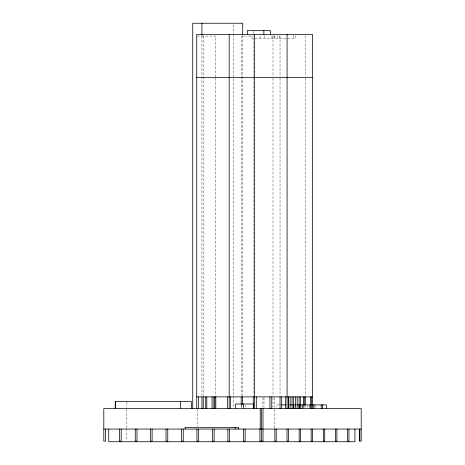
<?xml version="1.0" encoding="UTF-8"?>
<svg xmlns="http://www.w3.org/2000/svg" width="465" height="465" viewBox="0 0 465 465"><rect width="100%" height="100%" fill="white"/><g stroke="black" fill="none" stroke-linecap="round" stroke-linejoin="round"><path stroke-width="0.35" stroke-dasharray="2.33 1.74" d="M197.433 36.084L215.801 36.084L215.801 76.795M279.296 404.881L276.658 404.881L276.658 407.363M315.886 405.503L315.886 407.363M314.509 404.881L314.509 407.363M309.649 405.503L309.649 407.363M309.533 405.503L309.533 407.363M307.592 405.503L307.632 407.363M305.47 35.799L305.47 76.795M305.47 78.236L305.47 396.157M305.47 405.846L305.47 407.224M304.151 405.846L304.151 407.224M303.79 405.846L303.79 408.607M303.035 405.503L303.035 407.363M302.831 405.503L302.831 407.363M295.31 35.7L295.31 38.368L250.792 38.368L250.792 35.7M293.793 35.7L293.793 38.368M280.04 35.799L280.04 76.795M280.04 78.236L280.04 396.157M279.337 35.7L279.337 38.368M277.326 35.7L277.326 38.368M274.687 397.569L274.687 407.224M274.548 35.7L274.548 38.368M274.519 409.328L274.519 428.062M274.112 35.7L274.112 38.368M273.013 35.799L273.013 76.795M273.013 78.236L273.013 396.157M273.013 397.569L273.013 407.224M271.99 35.7L271.99 38.368M264.847 35.7L264.847 38.368M264.004 397.569L264.004 407.224M262.946 397.569L262.946 407.224M260.057 35.7L260.057 38.368M253.942 76.795L253.942 36.084L241.393 36.084L241.393 395.535M253.942 77.51L253.942 396.157M253.745 31.248L253.745 33.742M245.45 405.311L245.45 407.288M242.701 35.59L242.701 395.541M241.393 404.974L241.393 407.154M241.196 405.154L241.196 407.224M233.488 24.703L233.488 33.41M233.488 34.137L233.488 395.541M233.488 396.267L233.488 407.154M215.801 78.236L215.801 396.883M203.252 36.084L203.252 395.535M201.944 35.59L201.944 395.541M197.631 409.328L197.631 426.62M126.933 402.318L126.933 407.206M126.468 409.328L126.468 428.062M126.468 428.782L126.468 441.029"/><path stroke-width="0.7" d="M196.73 77.51L312.497 77.51M196.73 396.883L312.497 396.883M281.279 404.881L286.103 404.881M289.649 404.881L295.49 404.881M296.734 404.881L311.161 404.881M312.056 404.881L326.401 404.881L326.401 408.607M103.805 429.055L361.195 429.055M359.829 429.055L359.829 441.111M359.451 429.055L359.451 441.111L361.195 441.111L361.195 408.607L103.805 408.607L103.805 441.111L105.549 441.111L105.549 429.055M354.905 429.055L354.905 441.75L108.734 441.75L108.734 429.055M348.948 429.055L348.948 441.111L347.582 441.111L347.582 429.055M336.898 429.055L336.898 441.111L335.527 441.111L335.527 429.055M324.739 429.055L324.739 441.111L323.373 441.111L323.373 429.055M322.501 404.881L322.501 408.607M321.222 404.881L321.222 408.607M313.834 404.881L313.834 408.607M312.497 408.607L312.497 34.364L196.73 34.364L196.73 408.607M312.526 429.055L312.526 441.111L311.161 441.111L311.161 429.055M311.184 396.883L311.184 408.607M310.818 396.883L310.818 408.607M305.47 396.883L305.47 405.154M304.151 396.883L304.151 405.154M303.79 396.883L303.79 405.154M302.151 404.881L302.151 408.607M300.495 396.883L300.495 408.607M300.524 429.055L300.524 441.111L299.158 441.111L299.158 429.055M299.158 404.881L299.158 408.607M299.076 396.883L299.076 408.607M297.176 396.883L297.176 408.607M295.368 396.883L295.368 408.607M293.828 404.881L293.828 408.607M293.462 396.883L293.462 408.607M292.049 396.883L292.049 408.607M290.143 396.883L290.143 408.607M288.387 396.883L288.387 408.607M288.381 429.055L288.381 441.111L287.01 441.111L287.01 429.055M288.335 396.883L288.335 408.607M287.074 34.364L287.074 408.607M285.394 396.883L285.394 408.607M281.72 396.883L281.72 408.607M280.04 396.883L280.04 408.607M276.222 429.055L276.222 441.111L274.856 441.111L274.856 429.055M271.746 396.883L271.746 408.607M270.339 34.364L270.339 30.626L247.287 30.626L247.287 34.364M269.938 396.883L269.938 408.607M263.882 30.626L263.882 34.364M263.01 408.607L263.01 441.111L259.9 441.111L259.9 429.055M261.644 408.607L261.644 441.111M260.22 408.607L260.22 429.055M256.296 396.883L256.296 408.607M254.617 34.364L254.617 408.607M253.408 408.607L253.408 403.992L235.569 403.992L235.569 408.607M253.297 396.883L253.297 408.607M245.136 429.055L245.136 441.111L243.393 441.111L243.393 429.055M243.526 403.992L243.526 408.607M242.701 34.863L242.701 23.25L192.731 23.25L192.731 408.607M242.608 396.883L242.608 404.469M241.196 396.883L241.196 404.469M238.347 429.055L238.347 427.358L185.128 427.358L185.128 429.055M235.185 427.358L235.185 429.055M230.501 396.883L230.501 408.607M229.629 429.055L229.629 441.111L227.885 441.111L227.885 429.055M229.187 34.364L229.187 408.607M227.507 396.883L227.507 408.607M215.801 396.883L215.801 408.607M214.813 396.883L214.813 408.607M214.132 429.055L214.132 441.111L212.389 441.111L212.389 429.055M213.865 396.883L213.865 408.607M212.057 396.883L212.057 408.607M206.797 396.883L206.797 408.607M205.733 396.883L205.733 408.607M203.252 396.988L203.252 408.607M201.944 23.25L201.944 34.863M201.944 396.994L201.944 408.607M198.671 429.055L198.671 441.111L196.928 441.111L196.928 429.055M198.41 396.883L198.41 408.607M191.359 408.607L191.359 401.621L115.227 401.621L115.227 408.607M183.239 429.055L183.239 441.111L181.495 441.111L181.495 429.055M180.67 401.621L180.67 408.607M167.76 429.055L167.76 441.111L166.011 441.111L166.011 429.055M152.113 429.055L152.113 441.111L150.369 441.111L150.369 429.055M137.001 429.055L137.001 441.111L135.257 441.111L135.257 429.055M121.196 429.055L121.196 441.111L119.447 441.111L119.447 429.055M115.663 401.621L115.663 408.607"/></g></svg>
